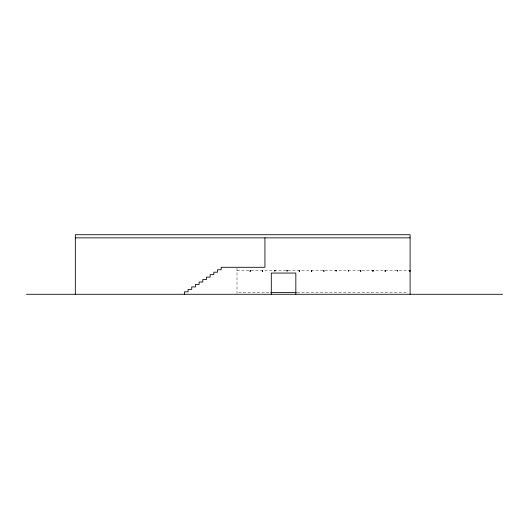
<?xml version="1.0" encoding="UTF-8"?>
<svg xmlns="http://www.w3.org/2000/svg" width="529" height="529" viewBox="0 0 529 529"><rect width="100%" height="100%" fill="white"/><g stroke="black" fill="none" stroke-linecap="round" stroke-linejoin="round"><path stroke-width="0.4" stroke-dasharray="2.65 1.98" d="M249.9 271.198L250.27 270.464L250.634 271.198L249.9 271.198L250.634 271.198M250.634 270.564L249.9 270.564M262.166 270.564L262.906 270.564L262.536 271.291L262.166 270.564L262.906 270.564M262.179 271.218L262.906 271.198M274.432 270.564C276.449 270.96 273.182 271.423 275.173 270.564M274.445 271.218L275.173 271.198M286.705 270.564C288.755 271 285.409 271.456 287.439 270.564M286.718 271.218L287.439 271.198M298.971 270.564L299.705 270.564L299.335 271.291L298.971 270.564L299.705 270.564M298.984 271.218L299.705 271.198M311.237 271.198L311.607 270.464L311.971 271.198L311.237 271.198L311.971 271.198M311.971 270.564L311.237 270.564M323.503 270.564L324.244 270.564L323.874 271.291L323.503 270.564L324.244 270.564M323.517 271.218L324.244 271.198M335.77 270.564C337.786 270.96 334.507 271.423 336.51 270.564M335.783 271.218L336.51 271.198M348.042 270.564C350.092 271 346.746 271.456 348.776 270.564M348.049 271.218L348.776 271.198M360.309 270.564L361.043 270.564L360.672 271.291L360.309 270.564L361.043 270.564M360.322 271.218L361.043 271.198M372.575 270.564C374.592 270.954 371.285 271.463 373.309 270.564M372.588 271.218L373.309 271.198M384.841 270.564L385.575 270.564L385.211 271.291L384.841 270.564L385.575 270.564M384.854 271.218L385.575 271.198M397.107 271.198C398.344 270.14 396.611 271.529 397.848 271.198M397.848 270.564L397.107 270.564M237.005 270.359L410.101 270.359M238.619 292.438L270.749 292.438M297.113 292.438L406.682 292.438M237.005 268.11L237.005 293.463M249.913 271.013L250.634 271.033L249.913 271.013M262.179 271.013L262.906 271.033L262.179 271.013M274.445 270.696L275.173 270.722L274.445 270.696M286.718 270.696L287.439 270.722L286.751 270.676M298.984 271.013L299.705 271.033L298.984 271.013M311.25 271.013L311.971 271.033L311.25 271.013M323.517 271.013L324.244 271.033L323.517 271.013M335.783 270.696L336.51 270.722L335.783 270.696M348.049 270.696L348.776 270.722L348.089 270.676M360.322 271.013L361.043 271.033L360.322 271.013M372.588 270.696L373.309 270.722L372.621 270.676M372.588 271.013L373.309 271.033L372.588 271.013M384.854 271.013L385.575 271.033L384.854 271.013M397.12 270.696L397.848 270.722L397.16 270.676"/><path stroke-width="0.79" d="M409.744 270.815L410.114 270.722L409.744 270.464M409.744 271.291L410.114 271.198L409.744 270.941M75.323 237.852L410.101 237.852M270.749 292.438L296.286 292.438M26.45 294.276L502.55 294.276M410.101 294.276L410.101 234.724L75.323 234.724L75.323 294.276M295.837 294.276L295.837 273.057L271.304 273.057L271.304 294.276M264.93 237.852L264.93 267.29L221.182 267.29L221.182 269.744L217.498 269.744L217.498 272.197L213.822 272.197L213.822 274.65L210.139 274.65L210.139 277.103L206.462 277.103L206.462 279.557L202.779 279.557L202.779 282.01L199.102 282.01L199.102 284.463L195.419 284.463L195.419 286.916L191.743 286.916L191.743 289.37L188.059 289.37L188.059 291.823L184.376 291.823L184.376 294.276"/></g></svg>
